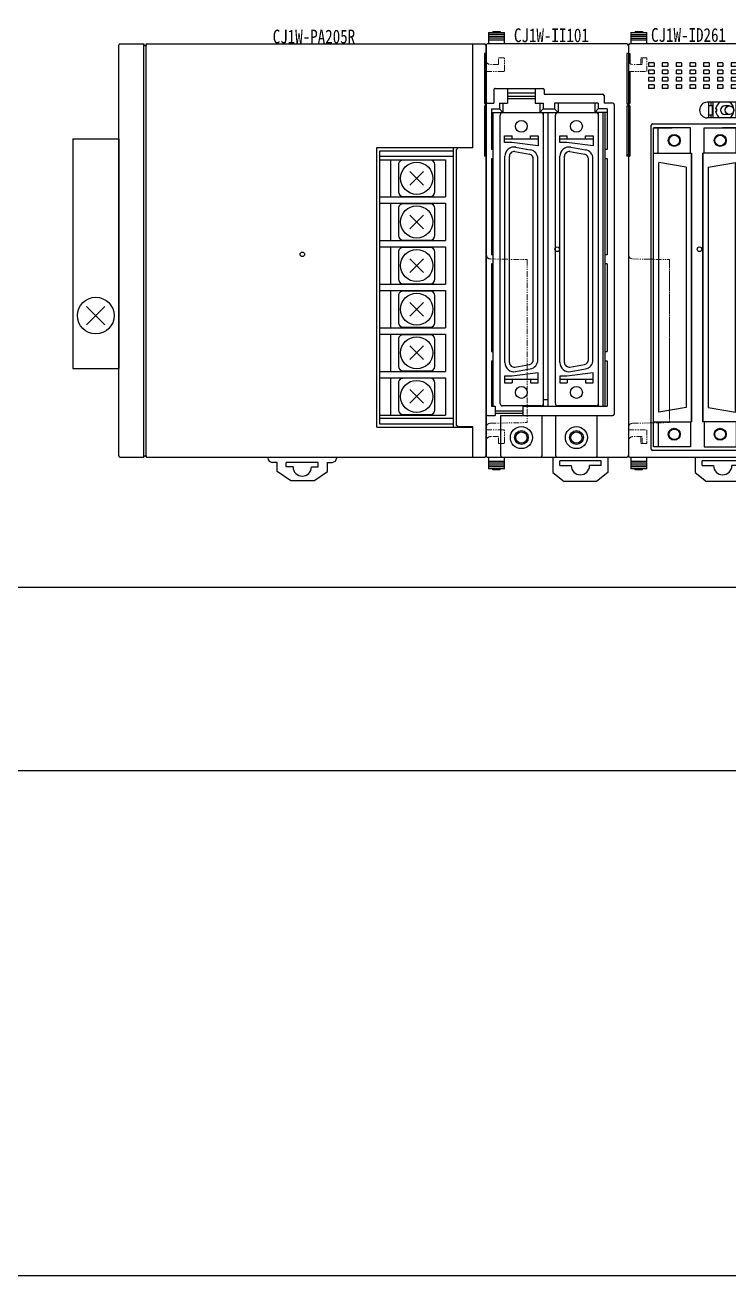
# Model space of a CAD drawing. Header units: millimetres. Extents: x 336 to 12810, y -1577 to 4105.
# Drawn here: x 6741.6 to 6895, y 1402.8 to 1675.2 of the extents above; entities that cross this region are included whole.
import ezdxf
from ezdxf.enums import TextEntityAlignment as Align

# ---------------------------------------------------------------- set-up
doc = ezdxf.new("R2010")
doc.units = ezdxf.units.MM
doc.linetypes.add('PHANTOM', pattern=[2.5, 1.25, -0.25, 0.25, -0.25, 0.25, -0.25])
doc.layers.add('TEXT', color=2, linetype='Continuous')
doc.layers.add('Z_OM_GAIKEI', color=7, linetype='Continuous')
doc.layers.add('Z_OM_PHANTOM', color=3, linetype='PHANTOM', lineweight=13)
doc.styles.add('ST', font='', dxfattribs={"width": 0.8, "height": 300})
doc.styles.get("Standard").update_dxf_attribs({"font": ''})
doc.styles.get('ST').set_extended_font_data('SimSun')
doc.styles.get('Standard').set_extended_font_data('SimSun')

# ---------------------------------------------------------------- blocks, each defined once
blk = doc.blocks.new('CJ1W-ID261')
at = {"layer": 'Z_OM_GAIKEI'}
for p, q in [((7115.01, 1994.25), (7115.01, 1993.85)), ((7115.01, 1994.25), (7118.51, 1994.25)), ((7115.96, 1994.45), (7117.56, 1994.45)), ((7115.96, 1994.45), (7115.96, 1994.25)), ((7116.56, 1994.45), (7116.56, 1994.25)), ((7116.96, 1994.45), (7116.96, 1994.25)), ((7117.56, 1994.45), (7117.56, 1994.25)), ((7118.51, 1993.85), (7118.51, 1994.25)), ((7114.46, 1991.45), (7114.46, 1902.05)), ((7145.16, 1991.75), (7114.76, 1991.75)), ((7115.01, 1993.85), (7115.01, 1993.45)), ((7115.01, 1993.85), (7118.51, 1993.85)), ((7115.01, 1993.45), (7115.01, 1993.05)), ((7115.01, 1993.45), (7118.51, 1993.45)), ((7115.01, 1993.05), (7115.01, 1992.65)), ((7115.01, 1993.05), (7118.51, 1993.05)), ((7115.01, 1992.65), (7115.01, 1991.75)), ((7115.01, 1992.65), (7118.51, 1992.65)), ((7118.51, 1993.45), (7118.51, 1993.85)), ((7118.51, 1993.05), (7118.51, 1993.45)), ((7118.51, 1992.65), (7118.51, 1993.05)), ((7118.51, 1991.75), (7118.51, 1992.65)), ((7145.46, 1991.45), (7145.46, 1902.05)), ((7114.16, 1989.65), (7114.16, 1978.75)), ((7114.46, 1989.65), (7114.16, 1989.65)), ((7145.46, 1989.65), (7145.76, 1989.65)), ((7145.61, 1989.65), (7145.46, 1989.22)), ((7145.76, 1989.65), (7145.76, 1987.54)), ((7148.16, 1987.25), (7148.16, 1988.75)), ((7148.16, 1987.25), (7148.16, 1988.75)), ((7148.16, 1988.75), (7148.46, 1988.75)), ((7148.16, 1988.75), (7148.46, 1988.75)), ((7148.46, 1988.75), (7148.46, 1987.25)), ((7148.46, 1988.75), (7148.46, 1987.25)), ((7149.46, 1988.75), (7148.46, 1988.75)), ((7149.46, 1988.75), (7148.46, 1988.75)), ((7149.46, 1985.75), (7149.46, 1988.75)), ((7149.46, 1985.75), (7149.46, 1988.75)), ((7118.86, 1987.65), (7118.86, 1986.85)), ((7120.06, 1987.65), (7118.86, 1987.65)), ((7120.06, 1986.85), (7118.86, 1986.85)), ((7120.06, 1986.05), (7118.86, 1986.05)), ((7118.86, 1986.05), (7118.86, 1985.25)), ((7120.06, 1987.65), (7120.06, 1986.85)), ((7120.06, 1986.05), (7120.06, 1985.25)), ((7121.86, 1987.65), (7121.86, 1986.85)), ((7123.06, 1987.65), (7121.86, 1987.65)), ((7123.06, 1986.85), (7121.86, 1986.85)), ((7123.06, 1986.05), (7121.86, 1986.05)), ((7121.86, 1986.05), (7121.86, 1985.25)), ((7123.06, 1987.65), (7123.06, 1986.85)), ((7123.06, 1986.05), (7123.06, 1985.25)), ((7124.86, 1987.65), (7124.86, 1986.85)), ((7126.06, 1987.65), (7124.86, 1987.65)), ((7126.06, 1986.85), (7124.86, 1986.85)), ((7126.06, 1986.05), (7124.86, 1986.05)), ((7124.86, 1986.05), (7124.86, 1985.25)), ((7126.06, 1987.65), (7126.06, 1986.85)), ((7126.06, 1986.05), (7126.06, 1985.25)), ((7127.86, 1987.65), (7127.86, 1986.85)), ((7129.06, 1987.65), (7127.86, 1987.65)), ((7129.06, 1986.85), (7127.86, 1986.85)), ((7129.06, 1986.05), (7127.86, 1986.05)), ((7127.86, 1986.05), (7127.86, 1985.25)), ((7129.06, 1987.65), (7129.06, 1986.85)), ((7129.06, 1986.05), (7129.06, 1985.25)), ((7130.86, 1987.65), (7130.86, 1986.85)), ((7132.06, 1987.65), (7130.86, 1987.65)), ((7132.06, 1986.85), (7130.86, 1986.85)), ((7132.06, 1986.05), (7130.86, 1986.05)), ((7130.86, 1986.05), (7130.86, 1985.25)), ((7132.06, 1987.65), (7132.06, 1986.85)), ((7132.06, 1986.05), (7132.06, 1985.25)), ((7133.86, 1987.65), (7133.86, 1986.85)), ((7135.06, 1987.65), (7133.86, 1987.65)), ((7135.06, 1986.85), (7133.86, 1986.85)), ((7135.06, 1986.05), (7133.86, 1986.05)), ((7133.86, 1986.05), (7133.86, 1985.25)), ((7135.06, 1987.65), (7135.06, 1986.85)), ((7135.06, 1986.05), (7135.06, 1985.25)), ((7136.86, 1987.65), (7136.86, 1986.85)), ((7138.06, 1987.65), (7136.86, 1987.65)), ((7138.06, 1986.85), (7136.86, 1986.85)), ((7138.06, 1986.05), (7136.86, 1986.05)), ((7136.86, 1986.05), (7136.86, 1985.25)), ((7138.06, 1987.65), (7138.06, 1986.85)), ((7138.06, 1986.05), (7138.06, 1985.25)), ((7139.86, 1987.65), (7139.86, 1986.85)), ((7141.06, 1987.65), (7139.86, 1987.65)), ((7141.06, 1986.85), (7139.86, 1986.85)), ((7141.06, 1986.05), (7139.86, 1986.05)), ((7139.86, 1986.05), (7139.86, 1985.25)), ((7141.06, 1987.65), (7141.06, 1986.85)), ((7141.06, 1986.05), (7141.06, 1985.25)), ((7145.46, 1985.75), (7149.46, 1985.75)), ((7145.46, 1985.75), (7149.46, 1985.75)), ((7145.76, 1985.75), (7145.76, 1978.75)), ((7148.46, 1987.25), (7146.46, 1987.25)), ((7148.46, 1987.25), (7146.46, 1987.25)), ((7120.06, 1985.25), (7118.86, 1985.25)), ((7120.06, 1984.45), (7118.86, 1984.45)), ((7118.86, 1984.45), (7118.86, 1983.65)), ((7120.06, 1983.65), (7118.86, 1983.65)), ((7120.06, 1984.45), (7120.06, 1983.65)), ((7123.06, 1985.25), (7121.86, 1985.25)), ((7123.06, 1984.45), (7121.86, 1984.45)), ((7121.86, 1984.45), (7121.86, 1983.65)), ((7123.06, 1983.65), (7121.86, 1983.65)), ((7123.06, 1984.45), (7123.06, 1983.65)), ((7126.06, 1985.25), (7124.86, 1985.25)), ((7126.06, 1984.45), (7124.86, 1984.45)), ((7124.86, 1984.45), (7124.86, 1983.65)), ((7126.06, 1983.65), (7124.86, 1983.65)), ((7126.06, 1984.45), (7126.06, 1983.65)), ((7129.06, 1985.25), (7127.86, 1985.25)), ((7129.06, 1984.45), (7127.86, 1984.45)), ((7127.86, 1984.45), (7127.86, 1983.65)), ((7129.06, 1983.65), (7127.86, 1983.65)), ((7129.06, 1984.45), (7129.06, 1983.65)), ((7132.06, 1985.25), (7130.86, 1985.25)), ((7132.06, 1984.45), (7130.86, 1984.45)), ((7130.86, 1984.45), (7130.86, 1983.65)), ((7132.06, 1983.65), (7130.86, 1983.65)), ((7132.06, 1984.45), (7132.06, 1983.65)), ((7135.06, 1985.25), (7133.86, 1985.25)), ((7135.06, 1984.45), (7133.86, 1984.45)), ((7133.86, 1984.45), (7133.86, 1983.65)), ((7135.06, 1983.65), (7133.86, 1983.65)), ((7135.06, 1984.45), (7135.06, 1983.65)), ((7138.06, 1985.25), (7136.86, 1985.25)), ((7138.06, 1984.45), (7136.86, 1984.45)), ((7136.86, 1984.45), (7136.86, 1983.65)), ((7138.06, 1983.65), (7136.86, 1983.65)), ((7138.06, 1984.45), (7138.06, 1983.65)), ((7141.06, 1985.25), (7139.86, 1985.25)), ((7141.06, 1984.45), (7139.86, 1984.45)), ((7139.86, 1984.45), (7139.86, 1983.65)), ((7141.06, 1983.65), (7139.86, 1983.65)), ((7141.06, 1984.45), (7141.06, 1983.65)), ((7120.06, 1982.85), (7118.86, 1982.85)), ((7118.86, 1982.85), (7118.86, 1982.05)), ((7120.06, 1982.05), (7118.86, 1982.05)), ((7120.06, 1982.85), (7120.06, 1982.05)), ((7123.06, 1982.85), (7121.86, 1982.85)), ((7121.86, 1982.85), (7121.86, 1982.05)), ((7123.06, 1982.05), (7121.86, 1982.05)), ((7123.06, 1982.85), (7123.06, 1982.05)), ((7126.06, 1982.85), (7124.86, 1982.85)), ((7124.86, 1982.85), (7124.86, 1982.05)), ((7126.06, 1982.05), (7124.86, 1982.05)), ((7126.06, 1982.85), (7126.06, 1982.05)), ((7129.06, 1982.85), (7127.86, 1982.85)), ((7127.86, 1982.85), (7127.86, 1982.05)), ((7129.06, 1982.05), (7127.86, 1982.05)), ((7129.06, 1982.85), (7129.06, 1982.05)), ((7132.06, 1982.85), (7130.86, 1982.85)), ((7130.86, 1982.85), (7130.86, 1982.05)), ((7132.06, 1982.05), (7130.86, 1982.05)), ((7132.06, 1982.85), (7132.06, 1982.05)), ((7135.06, 1982.85), (7133.86, 1982.85)), ((7133.86, 1982.85), (7133.86, 1982.05)), ((7135.06, 1982.05), (7133.86, 1982.05)), ((7135.06, 1982.85), (7135.06, 1982.05)), ((7138.06, 1982.85), (7136.86, 1982.85)), ((7136.86, 1982.85), (7136.86, 1982.05)), ((7138.06, 1982.05), (7136.86, 1982.05)), ((7138.06, 1982.85), (7138.06, 1982.05)), ((7141.06, 1982.85), (7139.86, 1982.85)), ((7139.86, 1982.85), (7139.86, 1982.05)), ((7141.06, 1982.05), (7139.86, 1982.05)), ((7141.06, 1982.85), (7141.06, 1982.05)), ((7114.16, 1978.75), (7114.46, 1978.75)), ((7114.16, 1978.25), (7114.16, 1967.35)), ((7114.16, 1978.25), (7114.46, 1978.25)), ((7114.33, 1978.75), (7114.33, 1978.25)), ((7139.26, 1979.05), (7131.66, 1979.05)), ((7131.96, 1975.65), (7131.96, 1979.05)), ((7131.96, 1978.35), (7132.71, 1978.35)), ((7132.46, 1979.05), (7132.46, 1978.35)), ((7132.71, 1978.35), (7132.71, 1976.35)), ((7132.96, 1975.65), (7132.96, 1979.05)), ((7133.47, 1977.6), (7133.71, 1977.6)), ((7133.71, 1977.1), (7133.71, 1977.6)), ((7136.51, 1978.3), (7135.46, 1978.3)), ((7137.96, 1975.65), (7137.96, 1979.05)), ((7138.21, 1978.35), (7138.96, 1978.35)), ((7138.21, 1976.35), (7138.21, 1978.35)), ((7138.46, 1978.82), (7138.46, 1979.05)), ((7138.46, 1978.82), (7140.12, 1978.82)), ((7138.46, 1978.35), (7138.46, 1978.42)), ((7138.46, 1978.42), (7140.58, 1978.42)), ((7138.96, 1975.65), (7138.96, 1979.05)), ((7145.76, 1978.75), (7145.46, 1978.75)), ((7145.76, 1978.25), (7145.46, 1978.25)), ((7145.58, 1978.75), (7145.58, 1978.25)), ((7145.76, 1978.25), (7145.76, 1967.35)), ((7139.26, 1975.65), (7131.66, 1975.65)), ((7131.96, 1976.35), (7132.71, 1976.35)), ((7132.46, 1976.35), (7132.46, 1975.65)), ((7133.47, 1977.1), (7133.71, 1977.1)), ((7136.51, 1976.4), (7135.46, 1976.4)), ((7138.21, 1976.35), (7138.96, 1976.35)), ((7138.46, 1976.28), (7138.46, 1976.35)), ((7138.46, 1976.28), (7140.57, 1976.28)), ((7138.46, 1975.65), (7138.46, 1975.88)), ((7138.46, 1975.88), (7140.1, 1975.88)), ((7119.46, 1903.55), (7119.46, 1974.05)), ((7119.76, 1974.35), (7139.16, 1974.35)), ((7119.96, 1904.01), (7119.96, 1973.49)), ((7119.96, 1904.01), (7119.96, 1973.49)), ((7119.96, 1973.49), (7123.96, 1973.49)), ((7127.96, 1973.49), (7119.96, 1973.49)), ((7120.96, 1967.99), (7120.96, 1973.49)), ((7127.96, 1967.99), (7127.96, 1973.49)), ((7130.96, 1973.49), (7138.96, 1973.49)), ((7130.96, 1967.99), (7130.96, 1973.49)), ((7138.96, 1973.49), (7134.96, 1973.49)), ((7137.96, 1967.99), (7137.96, 1973.49)), ((7138.96, 1904.01), (7138.96, 1973.49)), ((7138.96, 1904.01), (7138.96, 1973.49)), ((7139.46, 1974.05), (7139.46, 1903.55)), ((7114.46, 1967.35), (7114.16, 1967.35)), ((7114.31, 1967.35), (7114.46, 1967.79)), ((7119.96, 1967.99), (7128.21, 1967.99)), ((7119.96, 1967.99), (7128.21, 1967.99)), ((7128.21, 1909.51), (7128.21, 1967.99)), ((7128.21, 1967.99), (7128.21, 1909.51)), ((7130.71, 1909.51), (7130.71, 1967.99)), ((7130.71, 1967.99), (7130.71, 1909.51)), ((7138.96, 1967.99), (7130.71, 1967.99)), ((7138.96, 1967.99), (7130.71, 1967.99)), ((7145.61, 1967.35), (7145.46, 1967.78)), ((7145.46, 1967.35), (7145.76, 1967.35)), ((7121.08, 1911.59), (7121.08, 1965.91)), ((7127.08, 1964.91), (7121.08, 1965.91)), ((7127.08, 1964.91), (7127.08, 1912.59)), ((7131.83, 1964.91), (7137.83, 1965.91)), ((7131.83, 1964.91), (7131.83, 1912.59)), ((7137.83, 1911.59), (7137.83, 1965.91)), ((7146.44, 1944.94), (7154.46, 1944.8)), ((7154.46, 1944.8), (7154.46, 1909.31)), ((7154.46, 1944.15), (7154.46, 1927.05)), ((7154.46, 1927.05), (7154.46, 1909.95)), ((7127.08, 1912.59), (7121.08, 1911.59)), ((7131.83, 1912.59), (7137.83, 1911.59)), ((7119.96, 1909.51), (7128.21, 1909.51)), ((7119.96, 1909.51), (7128.21, 1909.51)), ((7120.96, 1909.51), (7120.96, 1904.01)), ((7127.96, 1909.51), (7127.96, 1904.01)), ((7138.96, 1909.51), (7130.71, 1909.51)), ((7138.96, 1909.51), (7130.71, 1909.51)), ((7130.96, 1909.51), (7130.96, 1904.01)), ((7137.96, 1909.51), (7137.96, 1904.01)), ((7145.46, 1907.75), (7149.46, 1907.75)), ((7145.46, 1907.75), (7149.46, 1907.75)), ((7146.44, 1909.17), (7154.46, 1909.31)), ((7149.46, 1907.75), (7149.46, 1904.75)), ((7149.46, 1907.75), (7149.46, 1904.75)), ((7123.96, 1904.01), (7119.96, 1904.01)), ((7127.96, 1904.01), (7119.96, 1904.01)), ((7130.96, 1904.01), (7138.96, 1904.01)), ((7134.96, 1904.01), (7138.96, 1904.01)), ((7148.46, 1906.25), (7146.46, 1906.25)), ((7148.46, 1906.25), (7146.46, 1906.25)), ((7148.16, 1906.25), (7148.16, 1904.75)), ((7148.16, 1906.25), (7148.16, 1904.75)), ((7148.16, 1904.75), (7148.46, 1904.75)), ((7148.16, 1904.75), (7148.46, 1904.75)), ((7148.46, 1904.75), (7148.46, 1906.25)), ((7148.46, 1904.75), (7148.46, 1906.25)), ((7149.46, 1904.75), (7148.46, 1904.75)), ((7149.46, 1904.75), (7148.46, 1904.75)), ((7114.76, 1901.75), (7145.16, 1901.75)), ((7115.01, 1901.75), (7115.01, 1900.85)), ((7118.51, 1900.85), (7118.51, 1901.75)), ((7139.16, 1903.25), (7119.76, 1903.25)), ((7129.01, 1901.75), (7129.01, 1898.45)), ((7141.01, 1901.75), (7141.01, 1898.45)), ((7118.51, 1900.85), (7115.01, 1900.85)), ((7115.01, 1900.85), (7115.01, 1900.45)), ((7118.51, 1900.45), (7115.01, 1900.45)), ((7115.01, 1900.45), (7115.01, 1900.05)), ((7118.51, 1900.05), (7115.01, 1900.05)), ((7115.01, 1900.05), (7115.01, 1899.65)), ((7118.51, 1899.65), (7115.01, 1899.65)), ((7115.01, 1899.65), (7115.01, 1899.25)), ((7118.51, 1899.25), (7115.01, 1899.25)), ((7115.96, 1899.05), (7115.96, 1899.25)), ((7117.56, 1899.05), (7115.96, 1899.05)), ((7116.56, 1899.05), (7116.56, 1899.25)), ((7116.96, 1899.05), (7116.96, 1899.25)), ((7117.56, 1899.05), (7117.56, 1899.25)), ((7118.51, 1900.45), (7118.51, 1900.85)), ((7118.51, 1900.05), (7118.51, 1900.45)), ((7118.51, 1899.65), (7118.51, 1900.05)), ((7118.51, 1899.25), (7118.51, 1899.65)), ((7139.51, 1900.95), (7130.51, 1900.95)), ((7130.51, 1899.95), (7130.51, 1900.95)), ((7130.51, 1899.95), (7133.01, 1899.95)), ((7139.51, 1899.95), (7137.01, 1899.95)), ((7139.51, 1899.95), (7139.51, 1900.95)), ((7129.01, 1898.45), (7131.51, 1896.45)), ((7138.51, 1896.45), (7131.51, 1896.45)), ((7141.01, 1898.45), (7138.51, 1896.45))]:
    blk.add_line(p, q, dxfattribs=at)
for centre, radius in [((7136.51, 1977.35), 0.95), ((7124.46, 1970.74), 1.3), ((7124.46, 1970.74), 1.15), ((7134.46, 1970.74), 1.3), ((7134.46, 1970.74), 1.15), ((7129.96, 1947.05), 0.5), ((7124.46, 1906.76), 1.3), ((7124.46, 1906.76), 1.15), ((7134.46, 1906.76), 1.3), ((7134.46, 1906.76), 1.15)]:
    blk.add_circle(centre, radius, dxfattribs=at)
for centre, radius, start, end in [((7114.76, 1991.45), 0.3, 90, 180), ((7145.16, 1991.45), 0.3, 0, 90), ((7145.16, 1991.45), 0.3, 0, 90), ((7146.46, 1988.25), 1, 180, 270), ((7146.46, 1988.25), 1, 180, 270), ((7131.66, 1977.35), 1.7, 90, 270), ((7135.46, 1977.35), 2, 121.5917, 172.8192), ((7135.46, 1977.35), 0.95, 90, 270), ((7135.46, 1977.35), 2, 301.9832, 58.4083), ((7139.26, 1977.35), 1.7, 270, 90), ((7135.46, 1977.35), 2, 187.1808, 238.0168), ((7119.76, 1974.05), 0.3, 90, 180), ((7139.16, 1974.05), 0.3, 0, 90), ((7146.46, 1945.94), 1, 180.0001, 269.0001), ((7146.46, 1908.17), 1, 91, 180), ((7146.46, 1905.25), 1, 90, 180), ((7146.46, 1905.25), 1, 90, 180), ((7114.76, 1902.05), 0.3, 180, 270), ((7119.76, 1903.55), 0.3, 180, 270), ((7139.16, 1903.55), 0.3, 270, 0), ((7145.16, 1902.05), 0.3, 270, 0), ((7145.16, 1902.05), 0.3, 270, 0), ((7135.01, 1899.95), 2, 180, 0)]:
    blk.add_arc(centre, radius, start, end, dxfattribs=at)

msp = doc.modelspace()

# ---------------------------------------------------------------- linework, layer by layer
for p, q in [((6268.84, 1552.792), (7328.84, 1552.792)), ((7328.84, 1512.792), (6268.84, 1512.792))]:
    msp.add_line(p, q)
msp.add_lwpolyline([(6228.84, 1892.792), (7828.84, 1892.792), (7828.84, 1402.792), (6228.84, 1402.792)], close=True)
at = {"layer": 'Z_OM_GAIKEI'}
for p, q in [((6842.592, 1673.556), (6846.092, 1673.556)), ((6842.592, 1673.556), (6842.592, 1673.156)), ((6842.592, 1673.156), (6846.092, 1673.156)), ((6842.592, 1673.156), (6842.592, 1672.756)), ((6842.592, 1672.756), (6846.092, 1672.756)), ((6842.592, 1672.756), (6842.592, 1672.355)), ((6843.542, 1673.756), (6843.542, 1673.556)), ((6843.542, 1673.756), (6845.142, 1673.756)), ((6844.142, 1673.756), (6844.142, 1673.556)), ((6844.542, 1673.756), (6844.542, 1673.556)), ((6845.142, 1673.756), (6845.142, 1673.556)), ((6846.092, 1673.156), (6846.092, 1673.556)), ((6846.092, 1672.756), (6846.092, 1673.156)), ((6846.092, 1672.355), (6846.092, 1672.756)), ((6762.042, 1581.346), (6762.042, 1670.762)), ((6762.339, 1671.054), (6767.542, 1671.054)), ((6767.542, 1671.054), (6767.543, 1670.966)), ((6767.542, 1581.054), (6767.542, 1671.054)), ((6767.542, 1670.754), (6767.543, 1670.966)), ((6767.543, 1670.966), (6767.544, 1670.754)), ((6767.544, 1581.354), (6767.544, 1671.054)), ((6767.544, 1670.754), (6768.039, 1670.754)), ((6768.039, 1670.754), (6768.041, 1670.966)), ((6768.039, 1581.354), (6768.039, 1670.754)), ((6768.041, 1670.966), (6768.042, 1671.054)), ((6768.041, 1670.966), (6768.042, 1670.754)), ((6768.042, 1671.054), (6841.742, 1671.054)), ((6768.042, 1581.354), (6768.042, 1670.754)), ((6800.085, 1671.054), (6800.142, 1671.054)), ((6839.142, 1670.754), (6839.142, 1671.054)), ((6839.142, 1670.754), (6839.142, 1671.054)), ((6839.142, 1648.504), (6839.142, 1670.754)), ((6839.142, 1648.404), (6839.142, 1670.754)), ((6842.042, 1670.756), (6842.042, 1581.353)), ((6842.042, 1670.756), (6842.042, 1581.356)), ((6842.042, 1581.354), (6842.042, 1670.754)), ((6872.742, 1671.056), (6842.342, 1671.056)), ((6842.592, 1672.355), (6846.092, 1672.355)), ((6842.592, 1672.355), (6842.592, 1671.955)), ((6842.592, 1671.955), (6846.092, 1671.955)), ((6842.592, 1671.955), (6842.592, 1671.056)), ((6846.092, 1671.955), (6846.092, 1672.355)), ((6846.092, 1671.056), (6846.092, 1671.955)), ((6873.042, 1670.756), (6873.042, 1581.356)), ((6841.742, 1668.956), (6841.742, 1658.056)), ((6842.042, 1668.956), (6841.742, 1668.956)), ((6841.742, 1668.956), (6841.742, 1658.056)), ((6842.042, 1668.956), (6841.742, 1668.956)), ((6873.193, 1668.956), (6873.042, 1668.525)), ((6873.042, 1668.956), (6873.342, 1668.956)), ((6873.342, 1668.956), (6873.342, 1666.842)), ((6873.342, 1665.056), (6873.342, 1658.056)), ((6843.742, 1661.053), (6843.742, 1658.156)), ((6844.042, 1661.356), (6854.442, 1661.356)), ((6846.742, 1661.356), (6846.742, 1658.156)), ((6852.742, 1660.356), (6846.742, 1660.356)), ((6846.742, 1659.656), (6852.742, 1659.656)), ((6846.742, 1659.156), (6852.742, 1659.156)), ((6852.742, 1661.356), (6852.742, 1658.156)), ((6854.742, 1661.056), (6854.742, 1660.156)), ((6854.742, 1660.156), (6867.442, 1660.156)), ((6867.742, 1659.856), (6867.742, 1658.156)), ((6841.742, 1658.056), (6842.042, 1658.056)), ((6841.742, 1658.056), (6842.042, 1658.056)), ((6841.742, 1657.556), (6841.742, 1646.656)), ((6841.742, 1657.556), (6842.042, 1657.556)), ((6841.742, 1657.556), (6841.742, 1646.656)), ((6841.742, 1657.556), (6842.042, 1657.556)), ((6841.918, 1658.056), (6841.918, 1657.556)), ((6841.918, 1658.056), (6841.918, 1657.556)), ((6842.342, 1658.156), (6843.742, 1658.156)), ((6843.242, 1656.906), (6844.992, 1656.906)), ((6843.242, 1656.906), (6843.242, 1648.056)), ((6843.242, 1656.156), (6845.742, 1656.156)), ((6843.542, 1656.156), (6843.542, 1592.156)), ((6844.992, 1658.156), (6844.992, 1656.906)), ((6844.992, 1658.156), (6846.742, 1658.156)), ((6845.742, 1656.156), (6844.992, 1656.906)), ((6845.742, 1658.156), (6845.742, 1656.156)), ((6852.742, 1658.156), (6854.492, 1658.156)), ((6853.742, 1658.156), (6853.742, 1656.156)), ((6853.742, 1656.156), (6854.492, 1656.906)), ((6853.742, 1656.156), (6857.742, 1656.156)), ((6854.491, 1656.906), (6856.992, 1656.906)), ((6854.492, 1658.156), (6854.492, 1656.906)), ((6854.542, 1592.156), (6854.542, 1656.156)), ((6855.542, 1656.156), (6855.542, 1592.156)), ((6866.492, 1658.156), (6856.992, 1658.156)), ((6856.992, 1658.156), (6856.992, 1656.906)), ((6857.742, 1656.156), (6856.992, 1656.906)), ((6857.742, 1658.156), (6857.742, 1656.156)), ((6865.742, 1658.156), (6865.742, 1656.156)), ((6865.742, 1656.156), (6866.492, 1656.906)), ((6868.442, 1656.156), (6865.742, 1656.156)), ((6866.492, 1658.156), (6866.492, 1656.906)), ((6868.442, 1656.906), (6866.492, 1656.906)), ((6866.542, 1592.156), (6866.542, 1656.156)), ((6867.542, 1592.156), (6867.542, 1656.156)), ((6869.642, 1658.156), (6867.742, 1658.156)), ((6867.942, 1656.156), (6867.942, 1592.156)), ((6868.442, 1656.906), (6868.442, 1648.056)), ((6869.942, 1657.856), (6869.942, 1590.456)), ((6873.342, 1658.056), (6873.042, 1658.056)), ((6873.342, 1657.556), (6873.042, 1657.556)), ((6873.166, 1658.056), (6873.166, 1657.556)), ((6873.342, 1657.556), (6873.342, 1646.656)), ((6845.142, 1592.741), (6845.142, 1655.571)), ((6854.042, 1656.071), (6845.642, 1656.071)), ((6854.542, 1592.741), (6854.542, 1655.571)), ((6857.142, 1592.741), (6857.142, 1655.571)), ((6866.042, 1656.071), (6857.642, 1656.071)), ((6866.542, 1592.741), (6866.542, 1655.571)), ((6846.092, 1649.573), (6846.092, 1651.046)), ((6846.092, 1651.046), (6847.742, 1651.046)), ((6847.742, 1650.345), (6847.742, 1651.046)), ((6851.742, 1650.345), (6851.742, 1651.046)), ((6851.742, 1651.046), (6853.392, 1651.046)), ((6853.392, 1651.046), (6853.392, 1648.897)), ((6858.092, 1649.573), (6858.092, 1651.046)), ((6858.092, 1651.046), (6859.742, 1651.046)), ((6859.742, 1650.345), (6859.742, 1651.046)), ((6863.742, 1650.345), (6863.742, 1651.046)), ((6863.742, 1651.046), (6865.392, 1651.046)), ((6865.392, 1651.046), (6865.392, 1648.897)), ((6752.042, 1650.404), (6752.042, 1600.404)), ((6752.042, 1650.404), (6762.042, 1650.404)), ((6762.042, 1650.404), (6762.042, 1600.404)), ((6818.242, 1648.504), (6839.142, 1648.504)), ((6818.242, 1587.604), (6818.242, 1648.504)), ((6834.943, 1587.604), (6834.943, 1648.504)), ((6835.942, 1648.404), (6835.642, 1648.104)), ((6835.642, 1588.004), (6835.642, 1648.104)), ((6839.142, 1648.404), (6835.942, 1648.404)), ((6843.542, 1648.056), (6843.242, 1648.056)), ((6853.392, 1650.345), (6846.092, 1650.345)), ((6847.673, 1649.573), (6846.092, 1649.573)), ((6853.392, 1648.897), (6847.673, 1649.573)), ((6848.495, 1648.59), (6851.695, 1648.008)), ((6865.392, 1650.345), (6858.092, 1650.345)), ((6859.673, 1649.573), (6858.092, 1649.573)), ((6865.392, 1648.897), (6859.673, 1649.573)), ((6860.495, 1648.59), (6863.695, 1648.008)), ((6868.442, 1648.056), (6867.942, 1648.056)), ((6818.943, 1647.804), (6834.943, 1647.804)), ((6818.943, 1588.304), (6818.943, 1647.804)), ((6818.943, 1646.604), (6834.943, 1646.604)), ((6818.943, 1645.854), (6833.243, 1645.854)), ((6821.243, 1645.854), (6821.243, 1637.754)), ((6829.893, 1645.754), (6823.993, 1645.754)), ((6833.243, 1645.854), (6833.243, 1637.754)), ((6842.042, 1646.656), (6841.742, 1646.656)), ((6842.042, 1646.656), (6841.742, 1646.656)), ((6841.891, 1646.656), (6842.042, 1647.086)), ((6841.891, 1646.656), (6842.042, 1647.086)), ((6843.542, 1646.056), (6843.242, 1646.056)), ((6843.242, 1646.056), (6843.242, 1625.156)), ((6846.142, 1601.692), (6846.142, 1646.619)), ((6847.142, 1601.692), (6847.142, 1646.619)), ((6848.316, 1647.606), (6851.516, 1647.024)), ((6852.342, 1602.272), (6852.342, 1646.039)), ((6853.342, 1602.272), (6853.342, 1646.039)), ((6858.142, 1601.692), (6858.142, 1646.619)), ((6859.142, 1601.692), (6859.142, 1646.619)), ((6860.316, 1647.606), (6863.516, 1647.024)), ((6864.342, 1602.272), (6864.342, 1646.039)), ((6865.342, 1602.272), (6865.342, 1646.039)), ((6868.482, 1646.056), (6867.942, 1646.056)), ((6868.442, 1646.056), (6868.442, 1625.156)), ((6873.193, 1646.656), (6873.042, 1647.086)), ((6873.042, 1646.656), (6873.342, 1646.656)), ((6822.993, 1644.754), (6822.993, 1638.854)), ((6825.458, 1640.319), (6828.427, 1643.289)), ((6825.458, 1643.289), (6828.427, 1640.319)), ((6830.893, 1638.854), (6830.893, 1644.754)), ((6818.943, 1637.754), (6833.243, 1637.754)), ((6823.993, 1637.854), (6829.893, 1637.854)), ((6818.943, 1636.354), (6833.243, 1636.354)), ((6821.243, 1636.354), (6821.243, 1628.254)), ((6822.993, 1635.254), (6822.993, 1629.354)), ((6829.893, 1636.254), (6823.993, 1636.254)), ((6830.893, 1629.354), (6830.893, 1635.254)), ((6833.243, 1636.354), (6833.243, 1628.254)), ((6825.458, 1630.819), (6828.427, 1633.789)), ((6825.458, 1633.789), (6828.427, 1630.819)), ((6818.943, 1628.254), (6833.243, 1628.254)), ((6818.943, 1626.854), (6833.243, 1626.854)), ((6821.243, 1626.854), (6821.243, 1618.754)), ((6823.993, 1628.354), (6829.893, 1628.354)), ((6829.893, 1626.754), (6823.993, 1626.754)), ((6833.243, 1626.854), (6833.243, 1618.754)), ((6822.993, 1625.754), (6822.993, 1619.854)), ((6825.458, 1621.319), (6828.427, 1624.289)), ((6825.458, 1624.289), (6828.427, 1621.319)), ((6830.893, 1619.854), (6830.893, 1625.754)), ((6843.024, 1624.237), (6843.017, 1624.237)), ((6843.542, 1625.156), (6843.242, 1625.156)), ((6868.442, 1625.156), (6867.942, 1625.156)), ((6843.542, 1623.156), (6843.242, 1623.156)), ((6843.242, 1623.156), (6843.242, 1604.056)), ((6868.442, 1623.156), (6867.942, 1623.156)), ((6868.442, 1623.156), (6868.442, 1604.056)), ((6818.943, 1618.754), (6833.243, 1618.754)), ((6823.993, 1618.854), (6829.893, 1618.854)), ((6818.943, 1617.354), (6833.243, 1617.354)), ((6821.243, 1617.354), (6821.243, 1609.254)), ((6822.993, 1616.254), (6822.993, 1610.354)), ((6829.893, 1617.254), (6823.993, 1617.254)), ((6830.893, 1610.354), (6830.893, 1616.254)), ((6833.243, 1617.354), (6833.243, 1609.254)), ((6759.022, 1609.924), (6755.062, 1613.884)), ((6759.022, 1613.884), (6755.062, 1609.924)), ((6825.458, 1611.819), (6828.427, 1614.789)), ((6825.458, 1614.789), (6828.427, 1611.819)), ((6818.943, 1609.254), (6833.243, 1609.254)), ((6818.943, 1607.854), (6833.243, 1607.854)), ((6821.243, 1607.854), (6821.243, 1599.754)), ((6823.993, 1609.354), (6829.893, 1609.354)), ((6829.893, 1607.754), (6823.993, 1607.754)), ((6833.243, 1607.854), (6833.243, 1599.754)), ((6822.993, 1606.754), (6822.993, 1600.854)), ((6825.458, 1602.319), (6828.427, 1605.289)), ((6825.458, 1605.289), (6828.427, 1602.319)), ((6830.893, 1600.854), (6830.893, 1606.754)), ((6843.242, 1604.056), (6843.542, 1604.056)), ((6843.242, 1602.056), (6843.542, 1602.056)), ((6843.242, 1602.056), (6843.242, 1592.156)), ((6867.942, 1604.056), (6868.442, 1604.056)), ((6867.942, 1602.056), (6868.442, 1602.056)), ((6868.442, 1602.056), (6868.442, 1592.156)), ((6752.042, 1600.404), (6762.042, 1600.404)), ((6818.943, 1599.754), (6833.243, 1599.754)), ((6823.993, 1599.854), (6829.893, 1599.854)), ((6853.392, 1599.414), (6847.673, 1598.738)), ((6848.316, 1600.705), (6851.516, 1601.287)), ((6848.495, 1599.722), (6851.695, 1600.304)), ((6853.392, 1597.266), (6853.392, 1599.414)), ((6865.392, 1599.414), (6859.673, 1598.738)), ((6860.316, 1600.705), (6863.516, 1601.287)), ((6860.495, 1599.722), (6863.695, 1600.304)), ((6865.392, 1597.266), (6865.392, 1599.414)), ((6818.943, 1598.354), (6833.243, 1598.354)), ((6821.243, 1598.354), (6821.243, 1590.254)), ((6822.993, 1597.254), (6822.993, 1591.354)), ((6829.893, 1598.254), (6823.993, 1598.254)), ((6830.893, 1591.354), (6830.893, 1597.254)), ((6833.243, 1598.354), (6833.243, 1590.254)), ((6847.673, 1598.738), (6846.092, 1598.738)), ((6846.092, 1598.738), (6846.092, 1597.266)), ((6853.392, 1597.966), (6846.092, 1597.966)), ((6846.092, 1597.266), (6847.742, 1597.266)), ((6847.742, 1597.966), (6847.742, 1597.266)), ((6851.742, 1597.966), (6851.742, 1597.266)), ((6851.742, 1597.266), (6853.392, 1597.266)), ((6859.673, 1598.738), (6858.092, 1598.738)), ((6858.092, 1598.738), (6858.092, 1597.266)), ((6865.392, 1597.966), (6858.092, 1597.966)), ((6858.092, 1597.266), (6859.742, 1597.266)), ((6859.742, 1597.966), (6859.742, 1597.266)), ((6863.742, 1597.966), (6863.742, 1597.266)), ((6863.742, 1597.266), (6865.392, 1597.266)), ((6825.458, 1592.819), (6828.427, 1595.789)), ((6825.458, 1595.789), (6828.427, 1592.819)), ((6855.542, 1593.593), (6854.542, 1593.593)), ((6843.242, 1592.156), (6844.042, 1592.156)), ((6844.042, 1592.156), (6844.042, 1590.156)), ((6844.042, 1591.156), (6850.042, 1591.156)), ((6854.042, 1592.241), (6845.642, 1592.241)), ((6850.042, 1592.156), (6868.442, 1592.156)), ((6850.042, 1592.156), (6850.042, 1590.156)), ((6866.042, 1592.241), (6857.642, 1592.241)), ((6818.943, 1590.254), (6833.243, 1590.254)), ((6834.943, 1589.504), (6818.943, 1589.504)), ((6834.943, 1588.304), (6818.943, 1588.304)), ((6823.993, 1590.354), (6829.893, 1590.354)), ((6842.342, 1590.156), (6844.042, 1590.156)), ((6844.042, 1590.656), (6850.042, 1590.656)), ((6845.242, 1590.156), (6869.642, 1590.156)), ((6845.242, 1581.355), (6845.242, 1590.156)), ((6854.242, 1581.356), (6854.242, 1590.156)), ((6857.242, 1581.356), (6857.242, 1590.156)), ((6866.242, 1581.356), (6866.242, 1590.156)), ((6818.242, 1587.604), (6839.142, 1587.604)), ((6835.942, 1587.704), (6835.642, 1588.004)), ((6839.142, 1587.704), (6835.942, 1587.704)), ((6839.142, 1581.054), (6839.142, 1587.704)), ((6839.142, 1581.354), (6839.142, 1587.604)), ((6762.339, 1581.054), (6767.542, 1581.054)), ((6766.082, 1581.054), (6766.196, 1581.054)), ((6766.196, 1581.054), (6767.542, 1581.054)), ((6767.542, 1581.354), (6767.543, 1581.054)), ((6767.542, 1581.054), (6767.543, 1581.142)), ((6767.543, 1581.142), (6767.544, 1581.354)), ((6767.544, 1581.354), (6768.039, 1581.354)), ((6768.039, 1581.354), (6768.041, 1581.142)), ((6768.041, 1581.142), (6768.042, 1581.354)), ((6768.041, 1581.142), (6768.042, 1581.054)), ((6768.042, 1581.054), (6841.75, 1581.054)), ((6794.52, 1580.954), (6794.52, 1581.054)), ((6796.52, 1579.954), (6795.52, 1579.954)), ((6796.52, 1577.954), (6796.52, 1579.954)), ((6798.52, 1578.954), (6798.52, 1579.954)), ((6805.52, 1579.954), (6798.52, 1579.954)), ((6805.52, 1578.954), (6805.52, 1579.954)), ((6807.52, 1577.954), (6807.52, 1579.954)), ((6807.52, 1579.954), (6808.52, 1579.954)), ((6809.52, 1580.954), (6809.52, 1581.054)), ((6839.142, 1581.054), (6839.142, 1581.354)), ((6839.142, 1581.054), (6839.142, 1581.354)), ((6842.342, 1581.056), (6872.742, 1581.056)), ((6842.592, 1581.056), (6842.592, 1580.156)), ((6846.092, 1580.156), (6842.592, 1580.156)), ((6842.592, 1580.156), (6842.592, 1579.756)), ((6846.092, 1580.156), (6846.092, 1581.056)), ((6846.092, 1579.756), (6846.092, 1580.156)), ((6856.592, 1581.056), (6856.592, 1577.756)), ((6867.092, 1580.256), (6858.092, 1580.256)), ((6858.092, 1579.256), (6858.092, 1580.256)), ((6867.092, 1579.256), (6867.092, 1580.256)), ((6868.592, 1581.056), (6868.592, 1577.756)), ((6799.52, 1575.954), (6796.52, 1577.954)), ((6800.02, 1578.954), (6798.52, 1578.954)), ((6804.02, 1578.954), (6805.52, 1578.954)), ((6804.52, 1575.954), (6807.52, 1577.954)), ((6846.092, 1579.756), (6842.592, 1579.756)), ((6842.592, 1579.756), (6842.592, 1579.356)), ((6846.092, 1579.356), (6842.592, 1579.356)), ((6842.592, 1579.356), (6842.592, 1578.955)), ((6846.092, 1578.955), (6842.592, 1578.955)), ((6842.592, 1578.955), (6842.592, 1578.556)), ((6846.092, 1578.556), (6842.592, 1578.556)), ((6843.542, 1578.356), (6843.542, 1578.556)), ((6845.142, 1578.356), (6843.542, 1578.356)), ((6844.142, 1578.356), (6844.142, 1578.556)), ((6844.542, 1578.356), (6844.542, 1578.556)), ((6845.142, 1578.356), (6845.142, 1578.556)), ((6846.092, 1579.356), (6846.092, 1579.756)), ((6846.092, 1578.955), (6846.092, 1579.356)), ((6846.092, 1578.556), (6846.092, 1578.955)), ((6856.592, 1577.756), (6859.092, 1575.756)), ((6858.092, 1579.256), (6860.592, 1579.256)), ((6867.092, 1579.256), (6864.592, 1579.256)), ((6868.592, 1577.756), (6866.092, 1575.756)), ((6804.52, 1575.954), (6799.52, 1575.954)), ((6866.092, 1575.756), (6859.092, 1575.756))]:
    msp.add_line(p, q, dxfattribs=at)
for centre, radius in [((6849.742, 1653.121), 1.3), ((6861.742, 1653.121), 1.3), ((6826.943, 1641.804), 3.5), ((6826.943, 1632.304), 3.5), ((6826.943, 1622.804), 3.5), ((6857.542, 1626.356), 0.5), ((6802.042, 1625.254), 0.5), ((6757.042, 1611.904), 4), ((6826.943, 1613.304), 3.5), ((6826.943, 1603.804), 3.5), ((6826.943, 1594.304), 3.5), ((6849.742, 1595.19), 1.3), ((6861.742, 1595.19), 1.3), ((6849.742, 1585.355), 2.4), ((6849.742, 1585.355), 1.5), ((6849.742, 1585.355), 1.23), ((6861.742, 1585.356), 2.4), ((6861.742, 1585.356), 1.5), ((6861.742, 1585.356), 1.23)]:
    msp.add_circle(centre, radius, dxfattribs=at)
for centre, radius, start, end in [((6762.342, 1670.754), 0.3, 90.51713, 178.49299), ((6841.742, 1670.754), 0.3, 0.00729, 89.99335), ((6842.342, 1670.756), 0.3, 90, 180.00001), ((6842.342, 1670.756), 0.3, 90, 180.00001), ((6872.742, 1670.756), 0.3, 0, 90), ((6872.742, 1670.756), 0.3, 0, 90), ((6844.042, 1661.056), 0.3, 90, 180.00001), ((6854.442, 1661.056), 0.3, 0, 90), ((6867.442, 1659.856), 0.3, 0, 90), ((6842.342, 1657.856), 0.3, 90, 180.00001), ((6869.642, 1657.856), 0.3, 0, 90), ((6845.642, 1655.571), 0.5, 90, 180.00001), ((6854.042, 1655.571), 0.5, 0, 90), ((6854.042, 1655.571), 0.5, 0, 90), ((6857.642, 1655.571), 0.5, 90, 180.00001), ((6866.042, 1655.571), 0.5, 0, 90), ((6866.042, 1655.571), 0.5, 0, 90), ((6848.143, 1646.619), 2.001, 79.69409, 180.00001), ((6851.342, 1646.039), 2, 0, 80), ((6860.143, 1646.619), 2.001, 79.69409, 180.00001), ((6863.342, 1646.039), 2, 0, 80), ((6823.993, 1644.754), 1, 90, 180.00001), ((6829.893, 1644.754), 1, 0, 90), ((6848.143, 1646.619), 1.001, 79.69409, 180.00001), ((6851.342, 1646.039), 1, 0, 80), ((6860.143, 1646.619), 1.001, 79.69409, 180.00001), ((6863.342, 1646.039), 1, 0, 80), ((6823.993, 1638.854), 1, 180.00001, 270), ((6829.893, 1638.854), 1, 270, 0), ((6823.993, 1635.254), 1, 90, 180.00001), ((6829.893, 1635.254), 1, 0, 90), ((6823.993, 1629.354), 1, 180.00001, 270), ((6829.893, 1629.354), 1, 270, 0), ((6823.993, 1625.754), 1, 90, 180.00001), ((6829.893, 1625.754), 1, 0, 90), ((6843.042, 1625.237), 1, 180.00001, 269), ((6823.993, 1619.854), 1, 180.00001, 270), ((6829.893, 1619.854), 1, 270, 0), ((6823.993, 1616.254), 1, 90, 180.00001), ((6829.893, 1616.254), 1, 0, 90), ((6823.993, 1610.354), 1, 180.00001, 270), ((6829.893, 1610.354), 1, 270, 0), ((6823.993, 1606.754), 1, 90, 180.00001), ((6829.893, 1606.754), 1, 0, 90), ((6848.143, 1601.692), 2.001, 180.00001, 280.30591), ((6848.143, 1601.692), 1.001, 180.00001, 280.30591), ((6851.342, 1602.272), 1, 280, 0), ((6851.342, 1602.272), 2, 280, 0), ((6860.143, 1601.692), 2.001, 180.00001, 280.30591), ((6860.143, 1601.692), 1.001, 180.00001, 280.30591), ((6863.342, 1602.272), 1, 280, 0), ((6863.342, 1602.272), 2, 280, 0), ((6823.993, 1600.854), 1, 180.00001, 270), ((6829.893, 1600.854), 1, 270, 0), ((6823.993, 1597.254), 1, 90, 180.00001), ((6829.893, 1597.254), 1, 0, 90), ((6823.993, 1591.354), 1, 180.00001, 270), ((6829.893, 1591.354), 1, 270, 0), ((6845.642, 1592.741), 0.5, 180.00001, 270), ((6854.042, 1592.741), 0.5, 270, 0), ((6857.642, 1592.741), 0.5, 180.00001, 270), ((6866.042, 1592.741), 0.5, 270, 0), ((6842.342, 1590.456), 0.3, 180.00001, 270), ((6869.642, 1590.456), 0.3, 270, 0), ((6762.342, 1581.354), 0.3, 181.50701, 269.48291), ((6795.52, 1580.954), 1, 180.00001, 270), ((6808.52, 1580.954), 1, 270, 0), ((6841.742, 1581.354), 0.3, 270.00699, 359.9921), ((6842.342, 1581.356), 0.3, 180.00001, 270), ((6845.542, 1581.355), 0.3, 180.00001, 270), ((6853.942, 1581.356), 0.3, 270, 0), ((6857.542, 1581.356), 0.3, 180.00001, 270), ((6865.942, 1581.356), 0.3, 270, 0), ((6872.742, 1581.356), 0.3, 270, 0), ((6872.742, 1581.356), 0.3, 270, 0), ((6802.02, 1578.954), 2, 180.00001, 0), ((6862.592, 1579.256), 2, 180.00001, 0)]:
    msp.add_arc(centre, radius, start, end, dxfattribs=at)
at = {"layer": 'Z_OM_PHANTOM'}
for p, q in [((6845.842, 1668.054), (6844.742, 1668.054)), ((6844.742, 1666.554), (6844.742, 1668.054)), ((6846.042, 1665.254), (6846.042, 1667.854)), ((6875.742, 1666.556), (6875.742, 1668.056)), ((6875.742, 1668.056), (6876.042, 1668.056)), ((6875.742, 1668.056), (6876.042, 1668.056)), ((6875.742, 1666.556), (6875.742, 1668.056)), ((6877.042, 1668.056), (6876.042, 1668.056)), ((6877.042, 1668.056), (6876.042, 1668.056)), ((6876.042, 1668.056), (6876.042, 1666.556)), ((6876.042, 1668.056), (6876.042, 1666.556)), ((6877.042, 1665.056), (6877.042, 1668.056)), ((6877.042, 1665.056), (6877.042, 1668.056)), ((6845.842, 1665.054), (6842.042, 1665.054)), ((6844.742, 1666.554), (6843.042, 1666.554)), ((6873.042, 1665.056), (6877.042, 1665.056)), ((6873.042, 1665.056), (6877.042, 1665.056)), ((6876.042, 1666.556), (6874.042, 1666.556)), ((6876.042, 1666.556), (6874.042, 1666.556)), ((6843.024, 1624.237), (6851.042, 1624.097)), ((6851.042, 1624.097), (6851.042, 1588.611)), ((6874.025, 1624.238), (6882.042, 1624.099)), ((6882.042, 1624.099), (6882.042, 1588.613)), ((6882.042, 1623.456), (6882.042, 1606.356)), ((6882.042, 1606.356), (6882.042, 1589.256)), ((6843.024, 1588.471), (6843.017, 1588.471)), ((6843.024, 1588.471), (6851.042, 1588.611)), ((6874.025, 1588.473), (6882.042, 1588.613)), ((6845.842, 1587.054), (6842.042, 1587.054)), ((6844.742, 1585.554), (6843.037, 1585.554)), ((6844.742, 1584.054), (6844.742, 1585.554)), ((6846.042, 1584.254), (6846.042, 1586.854)), ((6873.042, 1587.056), (6877.042, 1587.056)), ((6873.042, 1587.056), (6877.042, 1587.056)), ((6876.042, 1585.556), (6874.042, 1585.556)), ((6876.042, 1585.556), (6874.042, 1585.556)), ((6875.742, 1585.556), (6875.742, 1584.056)), ((6875.742, 1585.556), (6875.742, 1584.056)), ((6876.042, 1584.056), (6876.042, 1585.556)), ((6876.042, 1584.056), (6876.042, 1585.556)), ((6877.042, 1587.056), (6877.042, 1584.056)), ((6877.042, 1587.056), (6877.042, 1584.056)), ((6845.842, 1584.054), (6844.742, 1584.054)), ((6875.742, 1584.056), (6876.042, 1584.056)), ((6875.742, 1584.056), (6876.042, 1584.056)), ((6877.042, 1584.056), (6876.042, 1584.056)), ((6877.042, 1584.056), (6876.042, 1584.056))]:
    msp.add_line(p, q, dxfattribs=at)
for centre, radius, start, end in [((6843.033, 1667.554), 1, 182.1937, 270.52279), ((6845.842, 1667.854), 0.2, 0.0061, 89.99247), ((6874.042, 1667.556), 1, 180.00001, 270), ((6874.042, 1667.556), 1, 180.00001, 270), ((6845.842, 1665.254), 0.2, 269.99921, 0.00079), ((6874.042, 1625.238), 1, 180.0001, 269.00009), ((6843.042, 1587.471), 1, 90.99942, 180.0007), ((6874.042, 1587.473), 1, 90.99996, 180.00001), ((6843.033, 1584.554), 1, 89.73858, 177.8063), ((6845.842, 1586.854), 0.2, 359.99979, 90.00022), ((6874.042, 1584.556), 1, 90, 180.00001), ((6874.042, 1584.556), 1, 90, 180.00001), ((6845.842, 1584.254), 0.2, 270.00659, 359.9946)]:
    msp.add_arc(centre, radius, start, end, dxfattribs=at)

# ---------------------------------------------------------------- block references
msp.add_blockref('CJ1W-ID261', (-241.415, -320.699))

# ---------------------------------------------------------------- texts
at = {"lineweight": 0, "width": 0.8}
for tag, p in [('CJ1W-PA205R', (6804.568, 1672.672)), ('CJ1W-II101', (6856.288, 1672.946))]:
    msp.add_attdef(tag, text='', height=3, dxfattribs=at).set_placement(p, align=Align.MIDDLE)
at = {"layer": 'TEXT', "color": 0, "style": 'ST', "width": 0.8}
msp.add_text('CJ1W-ID261', height=3, dxfattribs=at).set_placement((6877.983, 1671.514))

doc.saveas('drawing.dxf')
